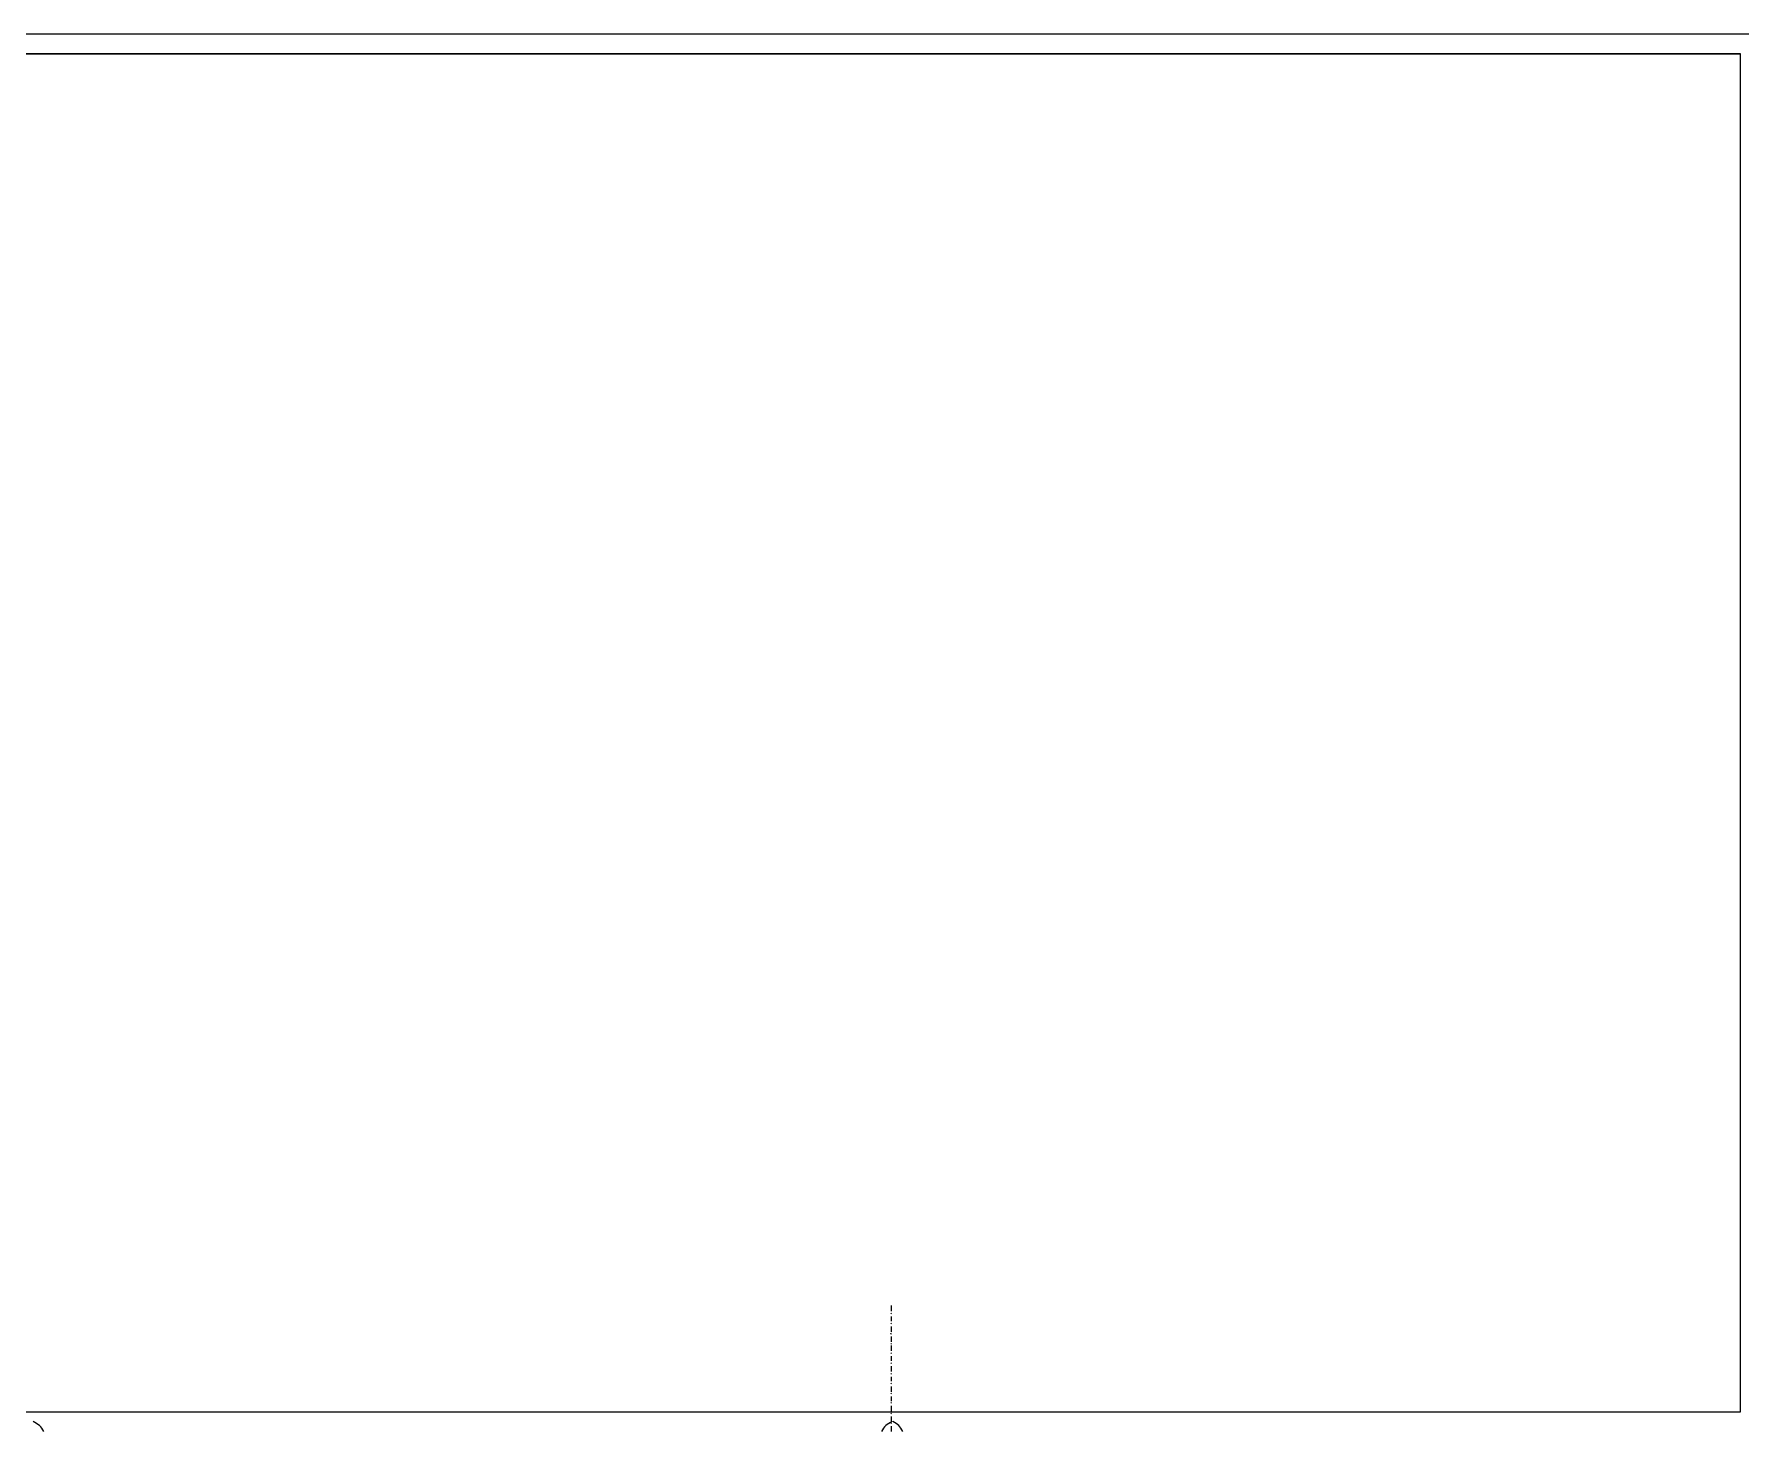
# Model space of a CAD drawing. Header units: millimetres. Extents: x 2928 to 3112, y 1220 to 1280.
# Drawn here: x 3063.647 to 3067.919, y 1236.857 to 1240.356 of the extents above; entities that cross this region are included whole.
import ezdxf

# ---------------------------------------------------------------- set-up
doc = ezdxf.new("R2010")
doc.units = ezdxf.units.MM

msp = doc.modelspace()

# ---------------------------------------------------------------- linework, layer by layer
at = {"color": 7, "linetype": 'Continuous', "lineweight": -2, "true_color": 0x000007}
msp.add_lwpolyline([(3098.42618, 1234.8053), (3098.42618, 1240.35609), (3056.66629, 1240.35609), (3056.66629, 1234.8053)], dxfattribs=at)
at = {"color": 7, "linetype": 'Continuous', "lineweight": 5, "true_color": 0x000007}
for points in [[(3061.51909, 1236.90752), (3061.51909, 1240.30647), (3067.91837, 1240.30647)], [(3067.91837, 1236.90752), (3067.91837, 1240.30647), (3067.91837, 1240.30647)]]:
    msp.add_lwpolyline(points, dxfattribs=at)
msp.add_lwpolyline([(3061.51909, 1236.90752), (3067.91837, 1236.90752), (3067.91837, 1240.30647), (3061.51909, 1240.30647)], close=True, dxfattribs=at)
at = {"color": 252, "linetype": 'Continuous', "lineweight": 13, "true_color": 0x989898}
for points in [[(3065.79299, 1237.15893), (3065.79299, 1237.17381), (3065.79299, 1237.17381)], [(3065.79299, 1237.15231), (3065.79134, 1237.15397), (3065.79134, 1237.15397)], [(3065.79299, 1237.1275), (3065.79134, 1237.12916), (3065.79134, 1237.12916)], [(3065.79299, 1237.13412), (3065.79299, 1237.1457), (3065.79299, 1237.1457)], [(3065.79299, 1237.10765), (3065.79299, 1237.12089), (3065.79299, 1237.12089)], [(3065.79299, 1237.10104), (3065.79134, 1237.10435), (3065.79134, 1237.10435)], [(3065.79299, 1237.07623), (3065.79134, 1237.07788), (3065.79134, 1237.07788)], [(3065.79299, 1237.08284), (3065.79299, 1237.09608), (3065.79299, 1237.09608)], [(3065.79299, 1237.05307), (3065.79134, 1237.05473), (3065.79134, 1237.05473)], [(3065.79299, 1237.05969), (3065.79299, 1237.07292), (3065.79299, 1237.07292)], [(3065.79299, 1237.03488), (3065.79299, 1237.04646), (3065.79299, 1237.04646)], [(3065.79299, 1237.02826), (3065.79134, 1237.02992), (3065.79134, 1237.02992)], [(3065.79299, 1237.0018), (3065.79134, 1237.00345), (3065.79134, 1237.00345)], [(3065.79299, 1237.00841), (3065.79299, 1237.02165), (3065.79299, 1237.02165)], [(3065.79299, 1236.9836), (3065.79299, 1236.99518), (3065.79299, 1236.99518)], [(3065.79299, 1236.97699), (3065.79134, 1236.97864), (3065.79134, 1236.97864)], [(3065.79299, 1236.95218), (3065.79134, 1236.95383), (3065.79134, 1236.95383)], [(3065.79299, 1236.95714), (3065.79299, 1236.97037), (3065.79299, 1236.97037)], [(3065.79299, 1236.93398), (3065.79299, 1236.94556), (3065.79299, 1236.94556)], [(3065.79299, 1236.92902), (3065.79134, 1236.93068), (3065.79134, 1236.93068)], [(3065.79299, 1236.90256), (3065.79134, 1236.90421), (3065.79134, 1236.90421)], [(3065.79299, 1236.90918), (3065.79299, 1236.92241), (3065.79299, 1236.92241)], [(3065.79299, 1236.87775), (3065.79134, 1236.8794), (3065.79134, 1236.8794)], [(3065.79299, 1236.88437), (3065.79299, 1236.89594), (3065.79299, 1236.89594)], [(3065.79299, 1236.8579), (3065.79299, 1236.87113), (3065.79299, 1236.87113)]]:
    msp.add_lwpolyline(points, dxfattribs=at)
at = {"color": 7, "linetype": 'Continuous', "lineweight": 5, "true_color": 0x000007}
for points in [[(3063.67093, 1236.8579), (3063.66596, 1236.86948), (3063.65604, 1236.87775), (3063.64446, 1236.88271)], [(3065.79465, 1236.88271), (3065.78307, 1236.87775), (3065.77315, 1236.86948), (3065.76818, 1236.8579)], [(3065.82111, 1236.8579), (3065.81615, 1236.86948), (3065.80788, 1236.87775), (3065.7963, 1236.88271)]]:
    msp.add_open_spline(points, degree=3, dxfattribs=at)

doc.saveas('drawing.dxf')
